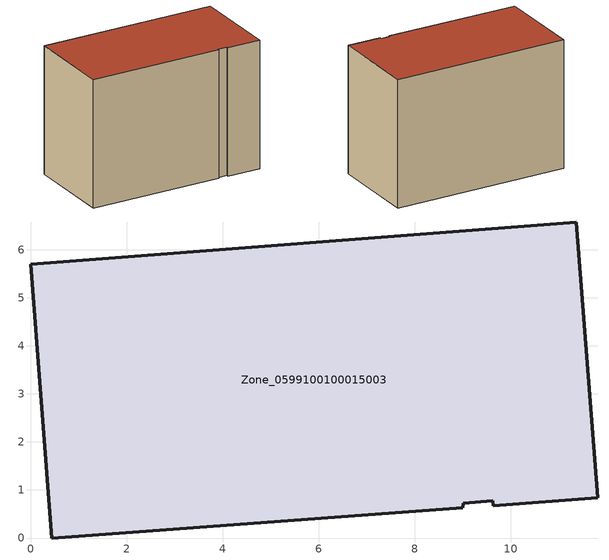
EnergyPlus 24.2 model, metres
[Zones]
Zone_0599100100015003
 floor ground (C_G): 0,5.7 11.36,6.58 11.81,0.83 9.63,0.67 9.63,0.78 9.01,0.73 9,0.63 0.45,0 z0
 wall outside (C_F): 11.36,6.58 0,5.7 0.45,0 9,0.63 9.01,0.73 9.63,0.78 9.63,0.67 11.81,0.83 11.36,6.58 z0:8.32
 roof outside (C_R): 9.01,0.73 9.63,0.78 9.63,0.67 11.81,0.83 11.36,6.58 0,5.7 0.45,0 9,0.63 z8.32
[BUILDING]
Pand.0599100100015003: North Axis=0; Terrain=City; Loads Convergence Tolerance Value=0.04; Temperature Convergence Tolerance Value=0.4; Solar Distribution=FullExterior; Maximum Number of Warmup Days=25; Minimum Number of Warmup Days=1
[Site:Location]
Rotterdam.The.Hague.AP_ZH_NLD Design_Conditions: Latitude=51.96; Longitude=4.45; Time Zone=1; Elevation=-4.5
[SITE:GROUNDTEMPERATURE:BUILDINGSURFACE]
18, 18, 18, 18, 18, 18, 18, 18, 18, 18, 18, 18
[MATERIAL] Thermal Absorptance=0.9; Solar Absorptance=0.7; Visible Absorptance=0.7
Name | Roughness | Thickness | Conductivity | Density | Specific Heat
G.TC.2015-2018 | MediumSmooth | 0.15 | 0.0428571 | 540 | 1210
F.TC.2015-2018 | Rough | 0.3 | 0.0666667 | 1920 | 840
R.TC.2015-2018 | MediumRough | 0.2 | 0.0333333 | 1500 | 1000
[CONSTRUCTION]
C_G: G.TC.2015-2018
C_F: F.TC.2015-2018
C_R: R.TC.2015-2018
[ZONE]
Zone_0599100100015003: Type=1; Multiplier=1; Ceiling Height=Autocalculate; Volume=Autocalculate; Floor Area=autocalculate; Part of Total Floor Area=Yes
[ZONEINFILTRATION:DESIGNFLOWRATE]
Infil_Zone_0599100100015003: Zone or ZoneList or Space or SpaceList=Zone_0599100100015003; Schedule=AlwaysOn; Design Flow Rate Calculation Method=Flow/Area; Flow Rate per Floor Area=0.0015; Constant Term Coefficient=1; Temperature Term Coefficient=0; Velocity Term Coefficient=0; Velocity Squared Term Coefficient=0
[HVACTEMPLATE:ZONE:IDEALLOADSAIRSYSTEM]
Zone_0599100100015003: Maximum Heating Supply Air Temperature=50; Minimum Cooling Supply Air Temperature=13; Maximum Heating Supply Air Humidity Ratio=0.0156; Minimum Cooling Supply Air Humidity Ratio=0.0077; Heating Limit=NoLimit; Cooling Limit=NoLimit; Dehumidification Control Type=ConstantSensibleHeatRatio; Cooling Sensible Heat Ratio=0.7; Dehumidification Setpoint=60; Humidification Control Type=None; Humidification Setpoint=30; Outdoor Air Method=None; Outdoor Air Flow Rate per Person=0.00944; Outdoor Air Flow Rate per Zone Floor Area=0; Outdoor Air Flow Rate per Zone=0; Demand Controlled Ventilation Type=None; Outdoor Air Economizer Type=NoEconomizer; Heat Recovery Type=None; Sensible Heat Recovery Effectiveness=0.7; Latent Heat Recovery Effectiveness=0.65
[ZONECONTROL:THERMOSTAT]
ThermostatControl_Zone_0599100100015003: Zone or ZoneList=Zone_0599100100015003; Control Type Schedule=DualSetpointControlType; Control 1=Thermostat_Zone_0599100100015003; Temperature Difference Between Cutout And Setpoint=0
[THERMOSTATSETPOINT:DUALSETPOINT]
Thermostat_Zone_0599100100015003: Heating Setpoint Temperature Schedule=HeatingSetpoint_Zone_0599100100015003; Cooling Setpoint Temperature Schedule=CoolingSetpoint_Zone_0599100100015003
[SCHEDULE:COMPACT]
HeatingSetpoint_Zone_0599100100015003: Through: 12/31, For: AllDays, Until: 24:00, 21
CoolingSetpoint_Zone_0599100100015003: Through: 12/31, For: AllDays, Until: 24:00, 24
DualSetpointControlType: Through: 12/31, For: AllDays, Until: 24:00, 4
AlwaysOn: Through: 12/31, For: AllDays, Until: 24:00, 1
